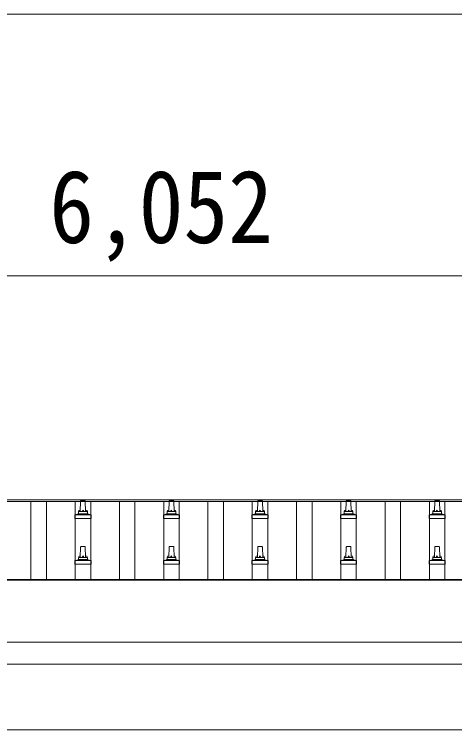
# Model space of a CAD drawing. Units: millimetres at full size, sheet at 1:50; details may follow other scales. Extents: x -14053 to 14053, y -9700 to 9700.
# Drawn here: x -6331 to -5337, y -1858 to -242 of the extents above; entities that cross this region are included whole.
import ezdxf
from ezdxf.enums import TextEntityAlignment as Align

# ---------------------------------------------------------------- set-up
doc = ezdxf.new("R2010")
doc.units = ezdxf.units.MM
doc.header["$LTSCALE"] = 50
for name, color, linetype, lineweight in [('0-1_Defpoints', 4, 'Continuous', 9), ('0-2_TEXT1', 5, 'Continuous', 5), ('0-6_PARTS1', 6, 'Continuous', 9)]:
    doc.layers.add(name, color=color, linetype=linetype, lineweight=lineweight)
doc.styles.add('ＭＳ ゴシック', font='')
doc.styles.get('ＭＳ ゴシック').set_extended_font_data('MS Gothic')

msp = doc.modelspace()

# ---------------------------------------------------------------- linework, layer by layer
at = {"layer": '0-1_Defpoints'}
for p, q in [((-8999.38, -1339.26), (-2998.88, -1339.26)), ((-8999.38, -1342.85), (-2976.38, -1342.85)), ((-8997.38, -1518.87), (-2998.88, -1518.87)), ((-8997.38, -1520.76), (-2976.38, -1520.76)), ((-2998.88, -1660.65), (-8997.38, -1660.65)), ((-8997.38, -1710.47), (-2998.88, -1710.47)), ((-2998.42, -1858.37), (-8881.47, -1858.37))]:
    msp.add_line(p, q, dxfattribs=at)
at = {"layer": '0-2_TEXT1'}
for p, q in [((-6180.65, -1341.28), (-6172.11, -1341.28)), ((-5980.65, -1341.28), (-5972.11, -1341.28)), ((-5780.65, -1341.28), (-5772.11, -1341.28)), ((-5580.65, -1341.28), (-5572.11, -1341.28)), ((-5380.65, -1341.28), (-5372.11, -1341.28)), ((-6182.38, -1365.78), (-6181.65, -1342.25)), ((-6171.11, -1342.25), (-6170.38, -1365.78)), ((-5982.38, -1365.78), (-5981.65, -1342.25)), ((-5971.11, -1342.25), (-5970.38, -1365.78)), ((-5782.38, -1365.78), (-5781.65, -1342.25)), ((-5771.11, -1342.25), (-5770.38, -1365.78)), ((-5582.38, -1365.78), (-5581.65, -1342.25)), ((-5571.11, -1342.25), (-5570.38, -1365.78)), ((-5382.38, -1365.78), (-5381.65, -1342.25)), ((-5371.11, -1342.25), (-5370.38, -1365.78)), ((-6194.63, -1381.28), (-6194.63, -1373.56)), ((-6194.25, -1372.78), (-6158.51, -1372.78)), ((-6193.87, -1372.59), (-6187.14, -1370.96)), ((-6186.76, -1370.78), (-6166, -1370.78)), ((-6186.38, -1369.99), (-6186.38, -1365.78)), ((-6185.38, -1365.78), (-6167.38, -1365.78)), ((-6166.38, -1369.99), (-6166.38, -1365.78)), ((-6158.89, -1372.59), (-6165.62, -1370.96)), ((-6158.13, -1381.28), (-6158.13, -1373.56)), ((-5994.63, -1381.28), (-5994.63, -1373.56)), ((-5994.25, -1372.78), (-5958.51, -1372.78)), ((-5993.87, -1372.59), (-5987.14, -1370.96)), ((-5986.76, -1370.78), (-5966, -1370.78)), ((-5986.38, -1369.99), (-5986.38, -1365.78)), ((-5985.38, -1365.78), (-5967.38, -1365.78)), ((-5966.38, -1369.99), (-5966.38, -1365.78)), ((-5958.89, -1372.59), (-5965.62, -1370.96)), ((-5958.13, -1381.28), (-5958.13, -1373.56)), ((-5794.63, -1381.28), (-5794.63, -1373.56)), ((-5794.25, -1372.78), (-5758.51, -1372.78)), ((-5793.87, -1372.59), (-5787.14, -1370.96)), ((-5786.76, -1370.78), (-5766, -1370.78)), ((-5786.38, -1369.99), (-5786.38, -1365.78)), ((-5785.38, -1365.78), (-5767.38, -1365.78)), ((-5766.38, -1369.99), (-5766.38, -1365.78)), ((-5758.89, -1372.59), (-5765.62, -1370.96)), ((-5758.13, -1381.28), (-5758.13, -1373.56)), ((-5594.63, -1381.28), (-5594.63, -1373.56)), ((-5594.25, -1372.78), (-5558.51, -1372.78)), ((-5593.87, -1372.59), (-5587.14, -1370.96)), ((-5586.76, -1370.78), (-5566, -1370.78)), ((-5586.38, -1369.99), (-5586.38, -1365.78)), ((-5585.38, -1365.78), (-5567.38, -1365.78)), ((-5566.38, -1369.99), (-5566.38, -1365.78)), ((-5558.89, -1372.59), (-5565.62, -1370.96)), ((-5558.13, -1381.28), (-5558.13, -1373.56)), ((-5394.63, -1381.28), (-5394.63, -1373.56)), ((-5394.25, -1372.78), (-5358.51, -1372.78)), ((-5393.87, -1372.59), (-5387.14, -1370.96)), ((-5386.76, -1370.78), (-5366, -1370.78)), ((-5386.38, -1369.99), (-5386.38, -1365.78)), ((-5385.38, -1365.78), (-5367.38, -1365.78)), ((-5366.38, -1369.99), (-5366.38, -1365.78)), ((-5358.89, -1372.59), (-5365.62, -1370.96)), ((-5358.13, -1381.28), (-5358.13, -1373.56)), ((-6158.13, -1381.28), (-6194.63, -1381.28)), ((-5958.13, -1381.28), (-5994.63, -1381.28)), ((-5758.13, -1381.28), (-5794.63, -1381.28)), ((-5558.13, -1381.28), (-5594.63, -1381.28)), ((-5358.13, -1381.28), (-5394.63, -1381.28)), ((-6182.38, -1469.11), (-6181.65, -1445.59)), ((-6180.65, -1444.61), (-6172.11, -1444.61)), ((-6171.11, -1445.59), (-6170.38, -1469.11)), ((-5982.38, -1469.11), (-5981.65, -1445.59)), ((-5980.65, -1444.61), (-5972.11, -1444.61)), ((-5971.11, -1445.59), (-5970.38, -1469.11)), ((-5782.38, -1469.11), (-5781.65, -1445.59)), ((-5780.65, -1444.61), (-5772.11, -1444.61)), ((-5771.11, -1445.59), (-5770.38, -1469.11)), ((-5582.38, -1469.11), (-5581.65, -1445.59)), ((-5580.65, -1444.61), (-5572.11, -1444.61)), ((-5571.11, -1445.59), (-5570.38, -1469.11)), ((-5382.38, -1469.11), (-5381.65, -1445.59)), ((-5380.65, -1444.61), (-5372.11, -1444.61)), ((-5371.11, -1445.59), (-5370.38, -1469.11)), ((-6186.38, -1473.32), (-6186.38, -1469.11)), ((-6185.38, -1469.11), (-6167.38, -1469.11)), ((-6166.38, -1473.32), (-6166.38, -1469.11)), ((-5986.38, -1473.32), (-5986.38, -1469.11)), ((-5985.38, -1469.11), (-5967.38, -1469.11)), ((-5966.38, -1473.32), (-5966.38, -1469.11)), ((-5786.38, -1473.32), (-5786.38, -1469.11)), ((-5785.38, -1469.11), (-5767.38, -1469.11)), ((-5766.38, -1473.32), (-5766.38, -1469.11)), ((-5586.38, -1473.32), (-5586.38, -1469.11)), ((-5585.38, -1469.11), (-5567.38, -1469.11)), ((-5566.38, -1473.32), (-5566.38, -1469.11)), ((-5386.38, -1473.32), (-5386.38, -1469.11)), ((-5385.38, -1469.11), (-5367.38, -1469.11)), ((-5366.38, -1473.32), (-5366.38, -1469.11)), ((-6194.63, -1484.61), (-6194.63, -1476.9)), ((-6158.13, -1484.61), (-6194.63, -1484.61)), ((-6194.25, -1476.11), (-6158.51, -1476.11)), ((-6193.87, -1475.92), (-6187.14, -1474.29)), ((-6186.76, -1474.11), (-6166, -1474.11)), ((-6158.89, -1475.92), (-6165.62, -1474.29)), ((-6158.13, -1484.61), (-6158.13, -1476.9)), ((-5994.63, -1484.61), (-5994.63, -1476.9)), ((-5958.13, -1484.61), (-5994.63, -1484.61)), ((-5994.25, -1476.11), (-5958.51, -1476.11)), ((-5993.87, -1475.92), (-5987.14, -1474.29)), ((-5986.76, -1474.11), (-5966, -1474.11)), ((-5958.89, -1475.92), (-5965.62, -1474.29)), ((-5958.13, -1484.61), (-5958.13, -1476.9)), ((-5794.63, -1484.61), (-5794.63, -1476.9)), ((-5758.13, -1484.61), (-5794.63, -1484.61)), ((-5794.25, -1476.11), (-5758.51, -1476.11)), ((-5793.87, -1475.92), (-5787.14, -1474.29)), ((-5786.76, -1474.11), (-5766, -1474.11)), ((-5758.89, -1475.92), (-5765.62, -1474.29)), ((-5758.13, -1484.61), (-5758.13, -1476.9)), ((-5594.63, -1484.61), (-5594.63, -1476.9)), ((-5558.13, -1484.61), (-5594.63, -1484.61)), ((-5594.25, -1476.11), (-5558.51, -1476.11)), ((-5593.87, -1475.92), (-5587.14, -1474.29)), ((-5586.76, -1474.11), (-5566, -1474.11)), ((-5558.89, -1475.92), (-5565.62, -1474.29)), ((-5558.13, -1484.61), (-5558.13, -1476.9)), ((-5394.63, -1484.61), (-5394.63, -1476.9)), ((-5358.13, -1484.61), (-5394.63, -1484.61)), ((-5394.25, -1476.11), (-5358.51, -1476.11)), ((-5393.87, -1475.92), (-5387.14, -1474.29)), ((-5386.76, -1474.11), (-5366, -1474.11)), ((-5358.89, -1475.92), (-5365.62, -1474.29)), ((-5358.13, -1484.61), (-5358.13, -1476.9))]:
    msp.add_line(p, q, dxfattribs=at)
at = {"layer": '0-2_TEXT1', "color": 4, "lineweight": 9}
for p, q in [((-6293.88, -1518.87), (-6293.88, -1342.85)), ((-6258.88, -1518.87), (-6258.88, -1342.85)), ((-6193.88, -1518.87), (-6193.88, -1342.85)), ((-6158.88, -1518.87), (-6158.88, -1342.85)), ((-6093.88, -1518.87), (-6093.88, -1342.85)), ((-6058.88, -1518.87), (-6058.88, -1342.85)), ((-5993.88, -1518.87), (-5993.88, -1342.85)), ((-5958.88, -1518.87), (-5958.88, -1342.85)), ((-5893.88, -1518.87), (-5893.88, -1342.85)), ((-5858.88, -1518.87), (-5858.88, -1342.85)), ((-5793.88, -1518.87), (-5793.88, -1342.85)), ((-5758.88, -1518.87), (-5758.88, -1342.85)), ((-5693.88, -1518.87), (-5693.88, -1342.85)), ((-5658.88, -1518.87), (-5658.88, -1342.85)), ((-5593.88, -1518.87), (-5593.88, -1342.85)), ((-5558.88, -1518.87), (-5558.88, -1342.85)), ((-5493.88, -1518.87), (-5493.88, -1342.85)), ((-5458.88, -1518.87), (-5458.88, -1342.85)), ((-5393.88, -1518.87), (-5393.88, -1342.85)), ((-5358.88, -1518.87), (-5358.88, -1342.85))]:
    msp.add_line(p, q, dxfattribs=at)
at = {"layer": '0-2_TEXT1'}
for centre, radius, start, end in [((-6180.65, -1342.28), 1, 90, 178.60509), ((-6172.11, -1342.28), 1, 1.39491, 90), ((-5980.65, -1342.28), 1, 90, 178.60509), ((-5972.11, -1342.28), 1, 1.39491, 90), ((-5780.65, -1342.28), 1, 90, 178.60509), ((-5772.11, -1342.28), 1, 1.39491, 90), ((-5580.65, -1342.28), 1, 90, 178.60509), ((-5572.11, -1342.28), 1, 1.39491, 90), ((-5380.65, -1342.28), 1, 90, 178.60509), ((-5372.11, -1342.28), 1, 1.39491, 90), ((-6193.63, -1373.56), 1, 103.62699, 180), ((-6187.38, -1369.99), 1, 283.62699, 0), ((-6182.3, -1366.41), 4.13, 90, 171.17633), ((-6185.38, -1366.78), 1, 90, 180), ((-6173.05, -1365.78), 4.83, 133.60282, 180), ((-6179.71, -1365.78), 4.83, 0, 46.39718), ((-6170.47, -1366.41), 4.13, 8.82367, 90), ((-6167.38, -1366.78), 1, 0, 90), ((-6165.38, -1369.99), 1, 180, 256.37301), ((-6159.13, -1373.56), 1, 0, 76.37301), ((-5993.63, -1373.56), 1, 103.62699, 180), ((-5987.38, -1369.99), 1, 283.62699, 0), ((-5982.3, -1366.41), 4.13, 90, 171.17633), ((-5985.38, -1366.78), 1, 90, 180), ((-5973.05, -1365.78), 4.83, 133.60282, 180), ((-5979.71, -1365.78), 4.83, 0, 46.39718), ((-5970.47, -1366.41), 4.13, 8.82367, 90), ((-5967.38, -1366.78), 1, 0, 90), ((-5965.38, -1369.99), 1, 180, 256.37301), ((-5959.13, -1373.56), 1, 0, 76.37301), ((-5793.63, -1373.56), 1, 103.62699, 180), ((-5787.38, -1369.99), 1, 283.62699, 0), ((-5782.3, -1366.41), 4.13, 90, 171.17633), ((-5785.38, -1366.78), 1, 90, 180), ((-5773.05, -1365.78), 4.83, 133.60282, 180), ((-5779.71, -1365.78), 4.83, 0, 46.39718), ((-5770.47, -1366.41), 4.13, 8.82367, 90), ((-5767.38, -1366.78), 1, 0, 90), ((-5765.38, -1369.99), 1, 180, 256.37301), ((-5759.13, -1373.56), 1, 0, 76.37301), ((-5593.63, -1373.56), 1, 103.62699, 180), ((-5587.38, -1369.99), 1, 283.62699, 0), ((-5582.3, -1366.41), 4.13, 90, 171.17633), ((-5585.38, -1366.78), 1, 90, 180), ((-5573.05, -1365.78), 4.83, 133.60282, 180), ((-5579.71, -1365.78), 4.83, 0, 46.39718), ((-5570.47, -1366.41), 4.13, 8.82367, 90), ((-5567.38, -1366.78), 1, 0, 90), ((-5565.38, -1369.99), 1, 180, 256.37301), ((-5559.13, -1373.56), 1, 0, 76.37301), ((-5393.63, -1373.56), 1, 103.62699, 180), ((-5387.38, -1369.99), 1, 283.62699, 0), ((-5382.3, -1366.41), 4.13, 90, 171.17633), ((-5385.38, -1366.78), 1, 90, 180), ((-5373.05, -1365.78), 4.83, 133.60282, 180), ((-5379.71, -1365.78), 4.83, 0, 46.39718), ((-5370.47, -1366.41), 4.13, 8.82367, 90), ((-5367.38, -1366.78), 1, 0, 90), ((-5365.38, -1369.99), 1, 180, 256.37301), ((-5359.13, -1373.56), 1, 0, 76.37301), ((-6180.65, -1445.61), 1, 90, 178.60509), ((-6172.11, -1445.61), 1, 1.39491, 90), ((-5980.65, -1445.61), 1, 90, 178.60509), ((-5972.11, -1445.61), 1, 1.39491, 90), ((-5780.65, -1445.61), 1, 90, 178.60509), ((-5772.11, -1445.61), 1, 1.39491, 90), ((-5580.65, -1445.61), 1, 90, 178.60509), ((-5572.11, -1445.61), 1, 1.39491, 90), ((-5380.65, -1445.61), 1, 90, 178.60509), ((-5372.11, -1445.61), 1, 1.39491, 90), ((-6182.3, -1469.74), 4.13, 90, 171.17633), ((-6185.38, -1470.11), 1, 90, 180), ((-6173.05, -1469.11), 4.83, 133.60282, 180), ((-6179.71, -1469.11), 4.83, 0, 46.39718), ((-6170.47, -1469.74), 4.13, 8.82367, 90), ((-6167.38, -1470.11), 1, 0, 90), ((-5982.3, -1469.74), 4.13, 90, 171.17633), ((-5985.38, -1470.11), 1, 90, 180), ((-5973.05, -1469.11), 4.83, 133.60282, 180), ((-5979.71, -1469.11), 4.83, 0, 46.39718), ((-5970.47, -1469.74), 4.13, 8.82367, 90), ((-5967.38, -1470.11), 1, 0, 90), ((-5782.3, -1469.74), 4.13, 90, 171.17633), ((-5785.38, -1470.11), 1, 90, 180), ((-5773.05, -1469.11), 4.83, 133.60282, 180), ((-5779.71, -1469.11), 4.83, 0, 46.39718), ((-5770.47, -1469.74), 4.13, 8.82367, 90), ((-5767.38, -1470.11), 1, 0, 90), ((-5582.3, -1469.74), 4.13, 90, 171.17633), ((-5585.38, -1470.11), 1, 90, 180), ((-5573.05, -1469.11), 4.83, 133.60282, 180), ((-5579.71, -1469.11), 4.83, 0, 46.39718), ((-5570.47, -1469.74), 4.13, 8.82367, 90), ((-5567.38, -1470.11), 1, 0, 90), ((-5382.3, -1469.74), 4.13, 90, 171.17633), ((-5385.38, -1470.11), 1, 90, 180), ((-5373.05, -1469.11), 4.83, 133.60282, 180), ((-5379.71, -1469.11), 4.83, 0, 46.39718), ((-5370.47, -1469.74), 4.13, 8.82367, 90), ((-5367.38, -1470.11), 1, 0, 90), ((-6193.63, -1476.9), 1, 103.62699, 180), ((-6187.38, -1473.32), 1, 283.62699, 0), ((-6165.38, -1473.32), 1, 180, 256.37301), ((-6159.13, -1476.9), 1, 0, 76.37301), ((-5993.63, -1476.9), 1, 103.62699, 180), ((-5987.38, -1473.32), 1, 283.62699, 0), ((-5965.38, -1473.32), 1, 180, 256.37301), ((-5959.13, -1476.9), 1, 0, 76.37301), ((-5793.63, -1476.9), 1, 103.62699, 180), ((-5787.38, -1473.32), 1, 283.62699, 0), ((-5765.38, -1473.32), 1, 180, 256.37301), ((-5759.13, -1476.9), 1, 0, 76.37301), ((-5593.63, -1476.9), 1, 103.62699, 180), ((-5587.38, -1473.32), 1, 283.62699, 0), ((-5565.38, -1473.32), 1, 180, 256.37301), ((-5559.13, -1476.9), 1, 0, 76.37301), ((-5393.63, -1476.9), 1, 103.62699, 180), ((-5387.38, -1473.32), 1, 283.62699, 0), ((-5365.38, -1473.32), 1, 180, 256.37301), ((-5359.13, -1476.9), 1, 0, 76.37301)]:
    msp.add_arc(centre, radius, start, end, dxfattribs=at)
at = {"layer": '0-6_PARTS1'}
for p, q in [((-1124.38, -242.13), (-9028.38, -242.13)), ((-9028.38, -833.29), (-2976.38, -833.29))]:
    msp.add_line(p, q, dxfattribs=at)

# ---------------------------------------------------------------- texts
at = {"layer": '0-6_PARTS1', "color": 7, "style": 'ＭＳ ゴシック', "width": 0.9}
msp.add_text('6,052', height=165, dxfattribs=at).set_placement((-6252.38, -808.29), align=Align.BOTTOM_LEFT)

doc.saveas('drawing.dxf')
